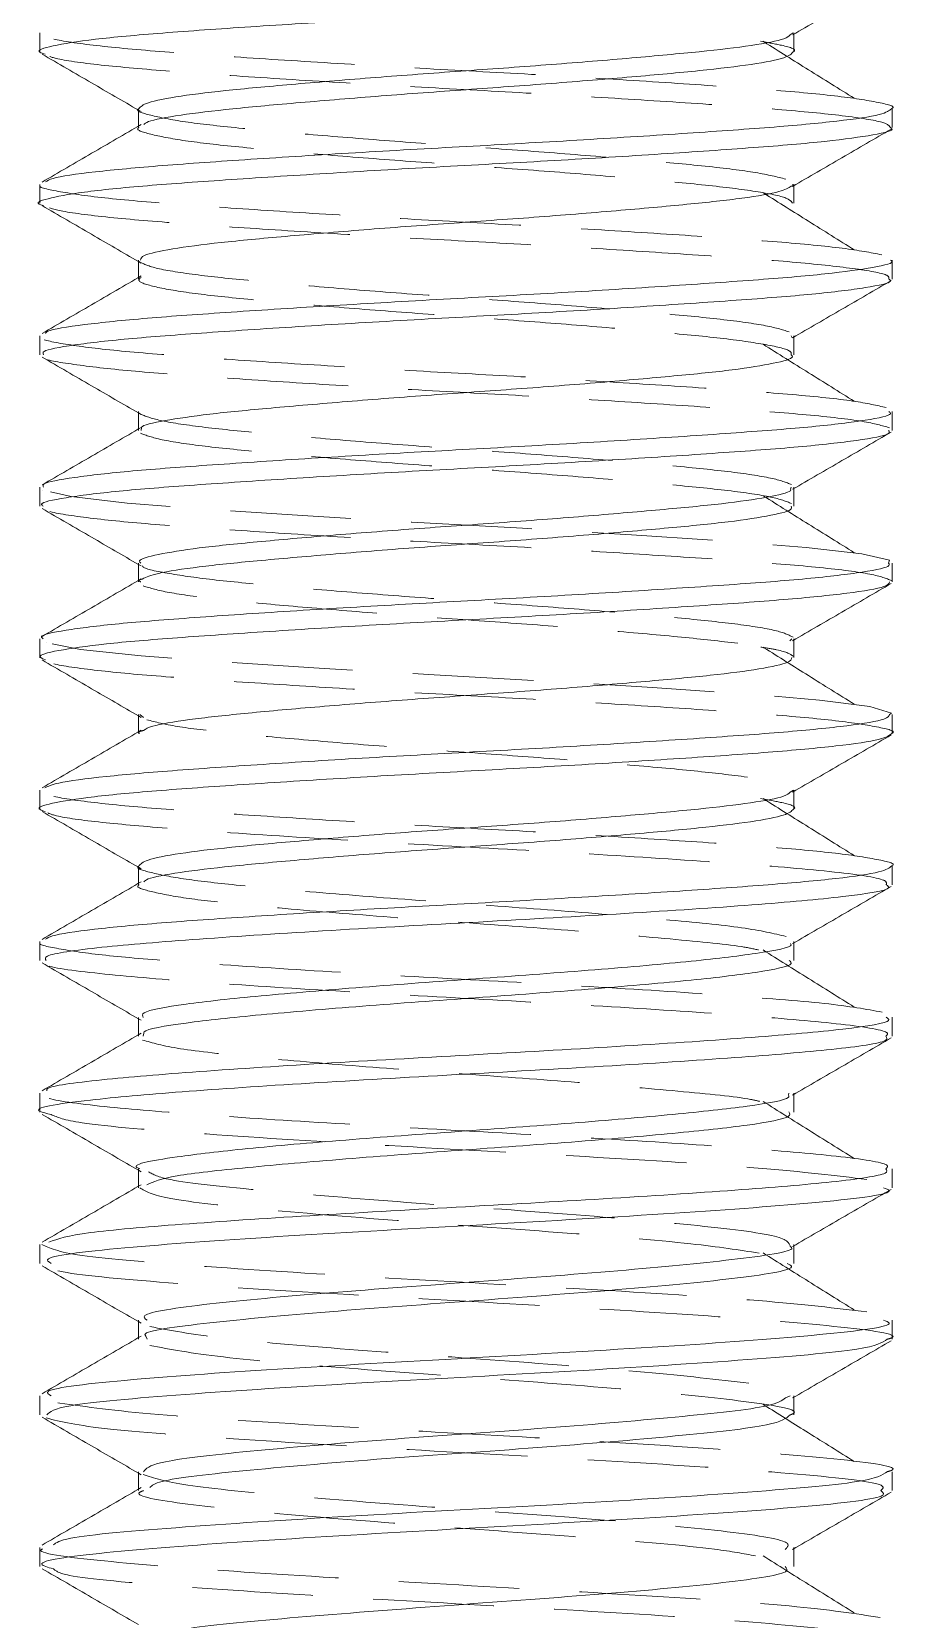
# Model space of a CAD drawing. Header units: millimetres. Extents: x 1522 to 2996, y -37 to 935.
# Drawn here: x 2773.21 to 2782.34, y 420.2 to 436.9 of the extents above; entities that cross this region are included whole.
import ezdxf

# ---------------------------------------------------------------- set-up
doc = ezdxf.new("R2010")
doc.units = ezdxf.units.MM
doc.linetypes.add('HIDDEN', pattern=[1.905, 1.27, -0.635])

msp = doc.modelspace()

# ---------------------------------------------------------------- linework, layer by layer
at = {"color": 7, "linetype": 'Continuous', "lineweight": 15}
for p, q in [((2773.294, 436.889), (2773.294, 436.69)), ((2781.222, 436.69), (2781.222, 436.876)), ((2774.329, 436.092), (2774.329, 435.908)), ((2782.257, 435.894), (2782.257, 436.092)), ((2773.294, 435.296), (2773.294, 435.097)), ((2781.222, 435.097), (2781.222, 435.282)), ((2774.329, 434.499), (2774.329, 434.315)), ((2782.257, 434.3), (2782.257, 434.499)), ((2773.294, 433.703), (2773.294, 433.503)), ((2781.222, 433.503), (2781.222, 433.689)), ((2774.329, 432.906), (2774.329, 432.722)), ((2782.257, 432.707), (2782.257, 432.906)), ((2773.294, 432.109), (2773.294, 431.91)), ((2781.222, 431.91), (2781.222, 432.096)), ((2774.329, 431.312), (2774.329, 431.128)), ((2782.257, 431.113), (2782.257, 431.312)), ((2773.294, 430.516), (2773.294, 430.316)), ((2781.222, 430.317), (2781.222, 430.502)), ((2774.329, 429.719), (2774.329, 429.535)), ((2782.257, 429.52), (2782.257, 429.719)), ((2773.294, 428.922), (2773.294, 428.723)), ((2781.222, 428.723), (2781.222, 428.909)), ((2774.329, 428.126), (2774.329, 427.942)), ((2782.257, 427.927), (2782.257, 428.126)), ((2773.294, 427.329), (2773.294, 427.13)), ((2781.222, 427.13), (2781.222, 427.316)), ((2774.329, 426.532), (2774.329, 426.348)), ((2782.257, 426.333), (2782.257, 426.533)), ((2773.294, 425.736), (2773.294, 425.536)), ((2781.222, 425.536), (2781.222, 425.722)), ((2774.329, 424.939), (2774.329, 424.755)), ((2782.257, 424.74), (2782.257, 424.939)), ((2773.294, 424.142), (2773.294, 423.943)), ((2781.222, 423.943), (2781.222, 424.129)), ((2774.329, 423.346), (2774.329, 423.162)), ((2782.257, 423.146), (2782.257, 423.346)), ((2773.294, 422.549), (2773.294, 422.35)), ((2781.222, 422.35), (2781.222, 422.535)), ((2774.329, 421.752), (2774.329, 421.568)), ((2782.257, 421.553), (2782.257, 421.752)), ((2773.294, 420.956), (2773.294, 420.756)), ((2781.222, 420.756), (2781.222, 420.942))]:
    msp.add_line(p, q, dxfattribs=at)
at = {"color": 7, "linetype": 'HIDDEN', "lineweight": 0}
for p, q in [((2780.91, 436.794), (2780.898, 436.801)), ((2781.183, 436.869), (2781.216, 436.889)), ((2781.222, 436.876), (2781.222, 436.889)), ((2774.329, 436.077), (2774.357, 436.061)), ((2774.329, 435.908), (2774.329, 435.893)), ((2781.222, 435.282), (2781.222, 435.296)), ((2780.908, 435.202), (2780.898, 435.208)), ((2774.329, 434.484), (2774.357, 434.468)), ((2774.329, 434.315), (2774.329, 434.3)), ((2781.206, 433.682), (2781.195, 433.702)), ((2781.222, 433.689), (2781.222, 433.702)), ((2774.329, 432.891), (2774.357, 432.874)), ((2774.358, 432.707), (2774.363, 432.738)), ((2774.329, 432.722), (2774.329, 432.707)), ((2781.188, 432.088), (2781.193, 432.109)), ((2781.222, 432.096), (2781.222, 432.109)), ((2780.904, 432.017), (2780.898, 432.021)), ((2774.329, 431.297), (2774.357, 431.281)), ((2774.329, 431.128), (2774.329, 431.113)), ((2780.908, 430.421), (2780.898, 430.428)), ((2781.181, 430.495), (2781.201, 430.516)), ((2781.222, 430.502), (2781.222, 430.516)), ((2774.329, 429.704), (2774.357, 429.688)), ((2774.384, 429.688), (2774.343, 429.719)), ((2774.329, 429.535), (2774.329, 429.52)), ((2781.184, 428.902), (2781.218, 428.922)), ((2781.222, 428.909), (2781.222, 428.922)), ((2780.91, 428.827), (2780.898, 428.834)), ((2774.329, 428.111), (2774.357, 428.094)), ((2774.329, 427.942), (2774.329, 427.927)), ((2781.222, 427.316), (2781.222, 427.329)), ((2774.329, 426.517), (2774.357, 426.501)), ((2774.329, 426.348), (2774.329, 426.333)), ((2774.38, 426.333), (2774.388, 426.365)), ((2781.167, 425.715), (2781.17, 425.736)), ((2781.222, 425.722), (2781.222, 425.736)), ((2774.329, 424.924), (2774.357, 424.907)), ((2774.329, 424.755), (2774.329, 424.74)), ((2781.222, 424.129), (2781.222, 424.142)), ((2774.329, 423.331), (2774.357, 423.314)), ((2774.329, 423.162), (2774.329, 423.146)), ((2774.42, 423.147), (2774.406, 423.179)), ((2781.133, 422.528), (2781.182, 422.549)), ((2781.222, 422.535), (2781.222, 422.549)), ((2780.938, 422.436), (2780.898, 422.461)), ((2774.329, 421.737), (2774.357, 421.721)), ((2774.329, 421.568), (2774.329, 421.553)), ((2781.222, 420.942), (2781.222, 420.956))]:
    msp.add_line(p, q, dxfattribs=at)
at = {"color": 7, "linetype": 'HIDDEN', "lineweight": 0, "flags": 128}
for points in [[(2782.219, 431.312), (2782.227, 431.341), (2781.936, 431.409), (2781.353, 431.477), (2780.537, 431.541), (2779.514, 431.61), (2778.367, 431.678), (2777.204, 431.742), (2776.056, 431.811), (2775.029, 431.879), (2774.21, 431.943), (2773.622, 432.012), (2773.326, 432.08), (2773.326, 432.08)], [(2782.229, 429.719), (2782.248, 429.734), (2782.021, 429.801), (2781.492, 429.87), (2780.721, 429.935), (2779.735, 430.002), (2778.604, 430.071), (2777.441, 430.136), (2776.283, 430.203), (2775.222, 430.272), (2774.36, 430.336), (2773.719, 430.404), (2773.361, 430.473), (2773.361, 430.473)]]:
    msp.add_lwpolyline(points, dxfattribs=at)
at = {"color": 7, "linetype": 'Continuous', "lineweight": 15}
for points, knots in [([(2773.35, 436.665), (2773.328, 436.672), (2773.238, 436.702), (2773.397, 436.752), (2773.825, 436.822), (2774.549, 436.888), (2775.491, 436.953), (2776.592, 437.023), (2777.775, 437.088), (2778.959, 437.154), (2780.059, 437.224), (2781.003, 437.289), (2781.718, 437.355), (2782.176, 437.424), (2782.225, 437.466), (2782.249, 437.487)], [0, 0, 0, 0, 0.026693, 0.107557, 0.189957, 0.271026, 0.351956, 0.434358, 0.515357, 0.596356, 0.678758, 0.759688, 0.840757, 0.923157, 1, 1, 1, 1]), ([(2781.209, 436.868), (2781.382, 436.969), (2781.728, 437.169), (2782.073, 437.37), (2782.246, 437.47)], [0, 0, 0, 0, 0.499893, 1, 1, 1, 1]), ([(2774.334, 436.092), (2774.352, 436.113), (2774.391, 436.155), (2774.743, 436.225), (2775.293, 436.29), (2776.019, 436.355), (2776.865, 436.425), (2777.775, 436.491), (2778.685, 436.556), (2779.532, 436.626), (2780.258, 436.692), (2780.804, 436.757), (2781.131, 436.819), (2781.169, 436.855), (2781.183, 436.869)], [0, 0, 0, 0, 0.081786, 0.169044, 0.254887, 0.340582, 0.427842, 0.513611, 0.599379, 0.68664, 0.772334, 0.858177, 0.945436, 1, 1, 1, 1]), ([(2781.857, 436.201), (2781.697, 436.301), (2781.38, 436.498), (2781.065, 436.696), (2780.91, 436.794)], [0, 0, 0, 0, 0.506268, 1, 1, 1, 1]), ([(2773.316, 436.666), (2773.489, 436.565), (2773.827, 436.369), (2774.165, 436.173), (2774.329, 436.077)], [0, 0, 0, 0, 0.514251, 1, 1, 1, 1]), ([(2774.385, 435.925), (2774.397, 435.935), (2774.434, 435.967), (2774.748, 436.025), (2775.292, 436.091), (2776.019, 436.156), (2776.865, 436.226), (2777.775, 436.292), (2778.685, 436.357), (2779.532, 436.427), (2780.258, 436.492), (2780.807, 436.558), (2781.16, 436.627), (2781.198, 436.67), (2781.216, 436.69)], [0, 0, 0, 0, 0.040918, 0.12945, 0.216546, 0.303491, 0.392025, 0.479046, 0.566066, 0.6546, 0.741545, 0.828642, 0.917173, 1, 1, 1, 1]), ([(2773.354, 435.321), (2773.371, 435.333), (2773.419, 435.368), (2773.838, 435.428), (2774.546, 435.493), (2775.492, 435.559), (2776.592, 435.629), (2777.775, 435.694), (2778.959, 435.76), (2780.059, 435.83), (2781.003, 435.895), (2781.718, 435.961), (2782.176, 436.029), (2782.225, 436.072), (2782.249, 436.092)], [0, 0, 0, 0, 0.0488542, 0.1366742, 0.223076, 0.3093293, 0.3971513, 0.4834782, 0.5698053, 0.6576272, 0.7438805, 0.8302822, 0.9181023, 1, 1, 1, 1]), ([(2774.357, 435.925), (2774.184, 435.824), (2773.837, 435.622), (2773.49, 435.421), (2773.316, 435.32)], [0, 0, 0, 0, 0.499708, 1, 1, 1, 1]), ([(2773.333, 435.072), (2773.323, 435.075), (2773.231, 435.1), (2773.349, 435.144), (2773.709, 435.215), (2774.384, 435.282), (2775.284, 435.346), (2776.359, 435.415), (2777.532, 435.483), (2778.722, 435.546), (2779.847, 435.616), (2780.826, 435.683), (2781.601, 435.747), (2782.083, 435.817), (2782.291, 435.865), (2782.243, 435.89), (2782.237, 435.894)], [0, 0, 0, 0, 0.010311, 0.090793, 0.173125, 0.254708, 0.335228, 0.417577, 0.499103, 0.579663, 0.662027, 0.743496, 0.8241, 0.906478, 0.987887, 1, 1, 1, 1]), ([(2781.209, 435.275), (2781.382, 435.375), (2781.728, 435.576), (2782.073, 435.777), (2782.246, 435.877)], [0, 0, 0, 0, 0.499893, 1, 1, 1, 1]), ([(2774.351, 434.499), (2774.355, 434.515), (2774.364, 434.553), (2774.657, 434.617), (2775.165, 434.684), (2775.86, 434.748), (2776.686, 434.818), (2777.588, 434.885), (2778.504, 434.949), (2779.368, 435.019), (2780.123, 435.086), (2780.71, 435.15), (2781.097, 435.216), (2781.164, 435.257), (2781.195, 435.276)], [0, 0, 0, 0, 0.064135, 0.151261, 0.237591, 0.322791, 0.409935, 0.496205, 0.581448, 0.668608, 0.754817, 0.840106, 0.92728, 1, 1, 1, 1]), ([(2773.316, 435.073), (2773.489, 434.972), (2773.827, 434.776), (2774.165, 434.579), (2774.329, 434.484)], [0, 0, 0, 0, 0.514251, 1, 1, 1, 1]), ([(2781.857, 434.607), (2781.697, 434.707), (2781.379, 434.906), (2781.064, 435.104), (2780.908, 435.202)], [0, 0, 0, 0, 0.505011, 1, 1, 1, 1]), ([(2773.352, 433.728), (2773.356, 433.735), (2773.375, 433.765), (2773.727, 433.82), (2774.379, 433.888), (2775.285, 433.951), (2776.359, 434.021), (2777.532, 434.088), (2778.722, 434.152), (2779.847, 434.222), (2780.826, 434.289), (2781.601, 434.353), (2782.083, 434.423), (2782.291, 434.471), (2782.243, 434.496), (2782.237, 434.499)], [0, 0, 0, 0, 0.031181, 0.118911, 0.205843, 0.291642, 0.37939, 0.466262, 0.552104, 0.639868, 0.726678, 0.812568, 0.900346, 0.987092, 1, 1, 1, 1]), ([(2774.357, 434.332), (2774.184, 434.231), (2773.837, 434.029), (2773.49, 433.828), (2773.316, 433.727)], [0, 0, 0, 0, 0.499708, 1, 1, 1, 1]), ([(2773.332, 433.503), (2773.326, 433.515), (2773.309, 433.548), (2773.621, 433.607), (2774.223, 433.675), (2775.085, 433.739), (2776.13, 433.808), (2777.29, 433.876), (2778.483, 433.939), (2779.628, 434.009), (2780.642, 434.077), (2781.463, 434.14), (2782.009, 434.21), (2782.267, 434.263), (2782.231, 434.293), (2782.222, 434.3)], [0, 0, 0, 0, 0.044991, 0.129712, 0.214267, 0.297128, 0.381881, 0.466393, 0.549266, 0.63405, 0.718517, 0.801406, 0.886219, 0.970639, 1, 1, 1, 1]), ([(2781.209, 433.682), (2781.382, 433.782), (2781.728, 433.983), (2782.073, 434.183), (2782.246, 434.284)], [0, 0, 0, 0, 0.499893, 1, 1, 1, 1]), ([(2781.857, 433.014), (2781.697, 433.114), (2781.376, 433.314), (2781.057, 433.514), (2780.898, 433.614)], [0, 0, 0, 0, 0.500047, 1, 1, 1, 1]), ([(2773.316, 433.479), (2773.489, 433.378), (2773.827, 433.182), (2774.165, 432.986), (2774.329, 432.891)], [0, 0, 0, 0, 0.514252, 1, 1, 1, 1]), ([(2774.363, 432.738), (2774.363, 432.739), (2774.365, 432.762), (2774.59, 432.81), (2775.041, 432.879), (2775.707, 432.942), (2776.509, 433.011), (2777.402, 433.08), (2778.319, 433.143), (2779.2, 433.212), (2779.98, 433.28), (2780.612, 433.344), (2781.031, 433.413), (2781.23, 433.467), (2781.202, 433.496), (2781.195, 433.503)], [0, 0, 0, 0, 0.004471, 0.092796, 0.180948, 0.267325, 0.355684, 0.443791, 0.53018, 0.618572, 0.706631, 0.793037, 0.88146, 0.96947, 1, 1, 1, 1]), ([(2773.332, 432.109), (2773.326, 432.121), (2773.309, 432.154), (2773.621, 432.213), (2774.223, 432.281), (2775.085, 432.344), (2776.13, 432.414), (2777.29, 432.482), (2778.483, 432.545), (2779.628, 432.615), (2780.642, 432.683), (2781.463, 432.746), (2782.009, 432.815), (2782.267, 432.869), (2782.231, 432.898), (2782.222, 432.906)], [0, 0, 0, 0, 0.044991, 0.129712, 0.214267, 0.297128, 0.381881, 0.466393, 0.549266, 0.63405, 0.718517, 0.801406, 0.886219, 0.970639, 1, 1, 1, 1]), ([(2774.357, 432.738), (2774.184, 432.637), (2773.837, 432.436), (2773.49, 432.234), (2773.316, 432.134)], [0, 0, 0, 0, 0.499708, 1, 1, 1, 1]), ([(2773.328, 431.91), (2773.319, 431.917), (2773.281, 431.946), (2773.535, 431.999), (2774.076, 432.069), (2774.894, 432.132), (2775.905, 432.2), (2777.048, 432.269), (2778.241, 432.333), (2779.402, 432.401), (2780.449, 432.47), (2781.315, 432.534), (2781.922, 432.602), (2782.24, 432.661), (2782.225, 432.695), (2782.219, 432.707)], [0, 0, 0, 0, 0.027968, 0.112356, 0.197188, 0.280088, 0.364525, 0.449328, 0.532211, 0.616693, 0.701467, 0.784335, 0.868862, 0.953604, 1, 1, 1, 1]), ([(2781.209, 432.088), (2781.382, 432.189), (2781.728, 432.389), (2782.073, 432.59), (2782.246, 432.69)], [0, 0, 0, 0, 0.499893, 1, 1, 1, 1]), ([(2774.355, 431.312), (2774.348, 431.319), (2774.319, 431.348), (2774.514, 431.402), (2774.93, 431.471), (2775.559, 431.534), (2776.337, 431.603), (2777.216, 431.672), (2778.133, 431.735), (2779.027, 431.804), (2779.831, 431.873), (2780.499, 431.936), (2780.959, 432.004), (2781.191, 432.057), (2781.189, 432.083), (2781.188, 432.088)], [0, 0, 0, 0, 0.0288124, 0.1155272, 0.2026995, 0.2878787, 0.3746432, 0.4617868, 0.5469472, 0.6337594, 0.7208724, 0.8060179, 0.8928761, 0.9799561, 1, 1, 1, 1]), ([(2774.368, 431.144), (2774.413, 431.163), (2774.509, 431.205), (2774.937, 431.272), (2775.557, 431.335), (2776.337, 431.403), (2777.216, 431.473), (2778.134, 431.536), (2779.027, 431.604), (2779.832, 431.674), (2780.497, 431.737), (2780.964, 431.805), (2781.209, 431.865), (2781.197, 431.898), (2781.193, 431.91)], [0, 0, 0, 0, 0.076291, 0.164548, 0.250786, 0.33863, 0.426857, 0.513077, 0.600969, 0.689165, 0.77537, 0.863308, 0.951471, 1, 1, 1, 1]), ([(2781.857, 431.421), (2781.697, 431.521), (2781.378, 431.719), (2781.061, 431.918), (2780.904, 432.017)], [0, 0, 0, 0, 0.503252, 1, 1, 1, 1]), ([(2773.316, 431.886), (2773.489, 431.785), (2773.827, 431.589), (2774.165, 431.393), (2774.329, 431.297)], [0, 0, 0, 0, 0.514251, 1, 1, 1, 1]), ([(2773.328, 430.516), (2773.319, 430.523), (2773.281, 430.552), (2773.535, 430.605), (2774.076, 430.674), (2774.894, 430.738), (2775.905, 430.806), (2777.048, 430.875), (2778.241, 430.939), (2779.402, 431.007), (2780.449, 431.076), (2781.315, 431.139), (2781.922, 431.208), (2782.24, 431.267), (2782.225, 431.301), (2782.219, 431.312)], [0, 0, 0, 0, 0.027968, 0.112356, 0.197188, 0.280088, 0.364525, 0.449328, 0.532211, 0.616693, 0.701467, 0.784335, 0.868862, 0.953604, 1, 1, 1, 1]), ([(2773.354, 430.292), (2773.327, 430.303), (2773.248, 430.336), (2773.453, 430.391), (2773.941, 430.462), (2774.71, 430.526), (2775.686, 430.592), (2776.809, 430.662), (2777.998, 430.726), (2779.173, 430.793), (2780.249, 430.863), (2781.156, 430.927), (2781.821, 430.994), (2782.208, 431.059), (2782.223, 431.097), (2782.229, 431.113)], [0, 0, 0, 0, 0.041532, 0.122885, 0.205254, 0.285874, 0.367289, 0.449646, 0.530219, 0.611693, 0.694036, 0.774567, 0.856098, 0.938425, 1, 1, 1, 1]), ([(2774.357, 431.145), (2774.184, 431.044), (2773.837, 430.842), (2773.49, 430.641), (2773.316, 430.54)], [0, 0, 0, 0, 0.499708, 1, 1, 1, 1]), ([(2781.209, 430.495), (2781.382, 430.595), (2781.728, 430.796), (2782.073, 430.997), (2782.246, 431.097)], [0, 0, 0, 0, 0.499893, 1, 1, 1, 1]), ([(2781.857, 429.827), (2781.697, 429.927), (2781.379, 430.125), (2781.064, 430.323), (2780.908, 430.421)], [0, 0, 0, 0, 0.505449, 1, 1, 1, 1]), ([(2773.316, 430.292), (2773.489, 430.192), (2773.827, 429.996), (2774.165, 429.799), (2774.329, 429.704)], [0, 0, 0, 0, 0.514252, 1, 1, 1, 1]), ([(2774.382, 429.551), (2774.406, 429.566), (2774.468, 429.602), (2774.834, 429.665), (2775.416, 429.729), (2776.169, 429.796), (2777.032, 429.866), (2777.947, 429.93), (2778.85, 429.997), (2779.678, 430.067), (2780.376, 430.13), (2780.887, 430.198), (2781.185, 430.262), (2781.196, 430.3), (2781.201, 430.317)], [0, 0, 0, 0, 0.057801, 0.146262, 0.232835, 0.320265, 0.408712, 0.495236, 0.58273, 0.671162, 0.757639, 0.845195, 0.93361, 1, 1, 1, 1]), ([(2773.345, 428.947), (2773.38, 428.964), (2773.463, 429.003), (2773.95, 429.067), (2774.707, 429.131), (2775.687, 429.198), (2776.809, 429.268), (2777.998, 429.332), (2779.173, 429.399), (2780.249, 429.469), (2781.156, 429.533), (2781.821, 429.6), (2782.208, 429.665), (2782.223, 429.703), (2782.229, 429.719)], [0, 0, 0, 0, 0.065238, 0.153021, 0.238939, 0.325705, 0.413475, 0.499344, 0.586172, 0.673927, 0.759751, 0.84664, 0.934379, 1, 1, 1, 1]), ([(2773.349, 428.698), (2773.328, 428.705), (2773.237, 428.734), (2773.392, 428.784), (2773.815, 428.854), (2774.536, 428.92), (2775.473, 428.985), (2776.573, 429.055), (2777.755, 429.121), (2778.939, 429.186), (2780.042, 429.256), (2780.989, 429.321), (2781.708, 429.387), (2782.173, 429.456), (2782.226, 429.499), (2782.252, 429.52)], [0, 0, 0, 0, 0.02536, 0.106184, 0.188582, 0.269697, 0.350584, 0.432986, 0.514032, 0.594986, 0.677388, 0.758364, 0.839388, 0.92179, 1, 1, 1, 1]), ([(2774.357, 429.552), (2774.184, 429.451), (2773.837, 429.249), (2773.49, 429.048), (2773.316, 428.947)], [0, 0, 0, 0, 0.499708, 1, 1, 1, 1]), ([(2781.209, 428.902), (2781.382, 429.002), (2781.728, 429.203), (2782.073, 429.403), (2782.246, 429.503)], [0, 0, 0, 0, 0.499893, 1, 1, 1, 1]), ([(2774.336, 428.126), (2774.353, 428.146), (2774.388, 428.188), (2774.736, 428.257), (2775.282, 428.322), (2776.005, 428.387), (2776.85, 428.458), (2777.76, 428.523), (2778.671, 428.588), (2779.518, 428.658), (2780.248, 428.724), (2780.797, 428.789), (2781.129, 428.851), (2781.168, 428.888), (2781.184, 428.902)], [0, 0, 0, 0, 0.080335, 0.167588, 0.253475, 0.33912, 0.426375, 0.512189, 0.597905, 0.685162, 0.770901, 0.856692, 0.943948, 1, 1, 1, 1]), ([(2774.385, 427.958), (2774.396, 427.968), (2774.431, 428), (2774.741, 428.057), (2775.281, 428.123), (2776.006, 428.188), (2776.85, 428.258), (2777.76, 428.324), (2778.671, 428.389), (2779.519, 428.459), (2780.247, 428.525), (2780.8, 428.59), (2781.157, 428.66), (2781.198, 428.702), (2781.218, 428.723)], [0, 0, 0, 0, 0.039411, 0.127945, 0.215093, 0.301995, 0.390531, 0.477605, 0.56458, 0.653118, 0.740115, 0.827165, 0.915703, 1, 1, 1, 1]), ([(2781.857, 428.234), (2781.697, 428.334), (2781.38, 428.532), (2781.065, 428.729), (2780.91, 428.827)], [0, 0, 0, 0, 0.506265, 1, 1, 1, 1]), ([(2773.316, 428.699), (2773.489, 428.598), (2773.827, 428.402), (2774.165, 428.206), (2774.329, 428.111)], [0, 0, 0, 0, 0.514251, 1, 1, 1, 1]), ([(2773.354, 427.354), (2773.37, 427.366), (2773.416, 427.4), (2773.828, 427.46), (2774.532, 427.526), (2775.474, 427.591), (2776.573, 427.661), (2777.755, 427.726), (2778.939, 427.792), (2780.042, 427.862), (2780.989, 427.927), (2781.708, 427.993), (2782.173, 428.062), (2782.226, 428.105), (2782.252, 428.126)], [0, 0, 0, 0, 0.047396, 0.135214, 0.221664, 0.307871, 0.395692, 0.482069, 0.568347, 0.65617, 0.742471, 0.828824, 0.916646, 1, 1, 1, 1]), ([(2774.357, 427.958), (2774.184, 427.857), (2773.837, 427.656), (2773.49, 427.454), (2773.316, 427.353)], [0, 0, 0, 0, 0.499708, 1, 1, 1, 1]), ([(2773.361, 427.13), (2773.351, 427.146), (2773.321, 427.19), (2773.877, 427.27), (2774.916, 427.355), (2776.326, 427.448), (2777.912, 427.535), (2779.48, 427.625), (2780.845, 427.716), (2781.802, 427.802), (2782.271, 427.876), (2782.21, 427.916), (2782.193, 427.927)], [0, 0, 0, 0, 0.060699, 0.173906, 0.284879, 0.397786, 0.509353, 0.621589, 0.734038, 0.845404, 0.958426, 1, 1, 1, 1]), ([(2781.209, 427.308), (2781.382, 427.409), (2781.728, 427.609), (2782.073, 427.81), (2782.246, 427.91)], [0, 0, 0, 0, 0.499893, 1, 1, 1, 1]), ([(2774.38, 426.532), (2774.372, 426.548), (2774.35, 426.593), (2774.777, 426.673), (2775.576, 426.757), (2776.66, 426.85), (2777.881, 426.938), (2779.085, 427.027), (2780.139, 427.118), (2780.864, 427.204), (2781.217, 427.271), (2781.189, 427.304), (2781.186, 427.308)], [0, 0, 0, 0, 0.06279, 0.179128, 0.293159, 0.409187, 0.523832, 0.639168, 0.754723, 0.86916, 0.985308, 1, 1, 1, 1]), ([(2781.857, 426.64), (2781.697, 426.741), (2781.376, 426.941), (2781.057, 427.141), (2780.898, 427.241)], [0, 0, 0, 0, 0.500047, 1, 1, 1, 1]), ([(2773.316, 427.106), (2773.489, 427.005), (2773.827, 426.809), (2774.165, 426.613), (2774.329, 426.517)], [0, 0, 0, 0, 0.514251, 1, 1, 1, 1]), ([(2774.388, 426.365), (2774.387, 426.37), (2774.384, 426.405), (2774.788, 426.474), (2775.573, 426.558), (2776.661, 426.651), (2777.88, 426.738), (2779.086, 426.828), (2780.136, 426.919), (2780.872, 427.005), (2781.232, 427.079), (2781.186, 427.119), (2781.173, 427.13)], [0, 0, 0, 0, 0.020748, 0.138785, 0.254481, 0.372203, 0.488521, 0.605541, 0.722783, 0.838891, 0.956734, 1, 1, 1, 1]), ([(2773.368, 425.761), (2773.366, 425.768), (2773.357, 425.805), (2773.887, 425.876), (2774.913, 425.961), (2776.327, 426.054), (2777.912, 426.141), (2779.48, 426.231), (2780.845, 426.322), (2781.802, 426.408), (2782.271, 426.482), (2782.21, 426.522), (2782.193, 426.533)], [0, 0, 0, 0, 0.0296909, 0.1466352, 0.2612712, 0.3779055, 0.4931554, 0.6090969, 0.7252579, 0.8403002, 0.9570541, 1, 1, 1, 1]), ([(2773.411, 425.51), (2773.364, 425.521), (2773.139, 425.571), (2773.667, 425.653), (2774.724, 425.749), (2776.098, 425.84), (2777.666, 425.93), (2779.251, 426.017), (2780.657, 426.11), (2781.687, 426.194), (2782.234, 426.274), (2782.201, 426.318), (2782.189, 426.333)], [0, 0, 0, 0, 0.037786, 0.182543, 0.290431, 0.399473, 0.508191, 0.616384, 0.725779, 0.833364, 0.943077, 1, 1, 1, 1]), ([(2774.357, 426.365), (2774.184, 426.264), (2773.837, 426.062), (2773.49, 425.861), (2773.316, 425.76)], [0, 0, 0, 0, 0.499708, 1, 1, 1, 1]), ([(2781.209, 425.715), (2781.382, 425.815), (2781.728, 426.016), (2782.073, 426.216), (2782.246, 426.317)], [0, 0, 0, 0, 0.499893, 1, 1, 1, 1]), ([(2774.345, 424.939), (2774.34, 424.941), (2774.216, 424.982), (2774.628, 425.055), (2775.426, 425.151), (2776.486, 425.242), (2777.691, 425.332), (2778.91, 425.419), (2779.993, 425.512), (2780.777, 425.597), (2781.182, 425.669), (2781.169, 425.706), (2781.167, 425.715)], [0, 0, 0, 0, 0.006802, 0.160403, 0.274874, 0.390576, 0.505933, 0.620731, 0.736809, 0.850958, 0.967375, 1, 1, 1, 1]), ([(2781.857, 425.047), (2781.697, 425.147), (2781.376, 425.347), (2781.057, 425.548), (2780.898, 425.648)], [0, 0, 0, 0, 0.500047, 1, 1, 1, 1]), ([(2773.316, 425.512), (2773.489, 425.412), (2773.827, 425.216), (2774.165, 425.019), (2774.329, 424.924)], [0, 0, 0, 0, 0.514252, 1, 1, 1, 1]), ([(2774.418, 424.771), (2774.489, 424.803), (2774.627, 424.864), (2775.444, 424.952), (2776.481, 425.043), (2777.693, 425.133), (2778.91, 425.22), (2779.991, 425.313), (2780.784, 425.398), (2781.204, 425.477), (2781.179, 425.522), (2781.17, 425.537)], [0, 0, 0, 0, 0.121862, 0.237719, 0.354822, 0.471575, 0.587763, 0.705246, 0.820777, 0.938604, 1, 1, 1, 1]), ([(2773.386, 424.168), (2773.482, 424.202), (2773.665, 424.265), (2774.743, 424.355), (2776.092, 424.446), (2777.668, 424.535), (2779.251, 424.623), (2780.657, 424.715), (2781.687, 424.8), (2782.234, 424.88), (2782.201, 424.924), (2782.189, 424.939)], [0, 0, 0, 0, 0.127818, 0.242928, 0.35927, 0.475266, 0.590703, 0.707421, 0.822208, 0.939266, 1, 1, 1, 1]), ([(2774.357, 424.772), (2774.184, 424.671), (2773.837, 424.469), (2773.49, 424.267), (2773.316, 424.167)], [0, 0, 0, 0, 0.499709, 1, 1, 1, 1]), ([(2773.413, 423.943), (2773.385, 423.96), (2773.292, 424.015), (2774.172, 424.116), (2775.832, 424.232), (2777.96, 424.351), (2780.052, 424.473), (2781.586, 424.587), (2782.327, 424.681), (2782.191, 424.73), (2782.164, 424.74)], [0, 0, 0, 0, 0.063787, 0.214408, 0.363165, 0.512507, 0.662683, 0.81111, 0.961758, 1, 1, 1, 1]), ([(2781.209, 424.122), (2781.382, 424.222), (2781.728, 424.423), (2782.073, 424.623), (2782.246, 424.723)], [0, 0, 0, 0, 0.499892, 1, 1, 1, 1]), ([(2774.42, 423.345), (2774.399, 423.362), (2774.327, 423.418), (2775.004, 423.518), (2776.281, 423.634), (2777.916, 423.753), (2779.53, 423.875), (2780.692, 423.99), (2781.261, 424.076), (2781.189, 424.118), (2781.184, 424.121)], [0, 0, 0, 0, 0.06567, 0.220566, 0.373536, 0.527111, 0.681548, 0.834177, 0.989102, 1, 1, 1, 1]), ([(2781.857, 423.454), (2781.697, 423.554), (2781.376, 423.754), (2781.057, 423.954), (2780.898, 424.054)], [0, 0, 0, 0, 0.500046, 1, 1, 1, 1]), ([(2773.316, 423.919), (2773.489, 423.818), (2773.827, 423.622), (2774.165, 423.426), (2774.329, 423.331)], [0, 0, 0, 0, 0.514251, 1, 1, 1, 1]), ([(2774.406, 423.179), (2774.401, 423.185), (2774.364, 423.23), (2775.02, 423.319), (2776.276, 423.435), (2777.918, 423.554), (2779.526, 423.676), (2780.706, 423.79), (2781.276, 423.884), (2781.172, 423.934), (2781.151, 423.944)], [0, 0, 0, 0, 0.023601, 0.180705, 0.335854, 0.491618, 0.648255, 0.803059, 0.960192, 1, 1, 1, 1]), ([(2773.413, 422.549), (2773.385, 422.565), (2773.292, 422.621), (2774.172, 422.722), (2775.832, 422.838), (2777.96, 422.956), (2780.052, 423.078), (2781.586, 423.193), (2782.327, 423.287), (2782.191, 423.336), (2782.164, 423.346)], [0, 0, 0, 0, 0.063787, 0.214408, 0.363165, 0.512507, 0.662683, 0.81111, 0.961758, 1, 1, 1, 1]), ([(2774.357, 423.178), (2774.184, 423.077), (2773.837, 422.876), (2773.49, 422.674), (2773.316, 422.573)], [0, 0, 0, 0, 0.499708, 1, 1, 1, 1]), ([(2773.365, 422.35), (2773.4, 422.383), (2773.479, 422.454), (2774.735, 422.565), (2776.624, 422.687), (2778.801, 422.802), (2780.72, 422.925), (2782.039, 423.037), (2782.152, 423.111), (2782.205, 423.146)], [0, 0, 0, 0, 0.122235, 0.271202, 0.421466, 0.569729, 0.720151, 0.868903, 1, 1, 1, 1]), ([(2781.209, 422.528), (2781.382, 422.629), (2781.728, 422.829), (2782.073, 423.03), (2782.246, 423.13)], [0, 0, 0, 0, 0.499893, 1, 1, 1, 1]), ([(2774.383, 421.752), (2774.41, 421.785), (2774.47, 421.857), (2775.437, 421.967), (2776.89, 422.09), (2778.565, 422.204), (2780.035, 422.328), (2781.009, 422.433), (2781.097, 422.5), (2781.133, 422.528)], [0, 0, 0, 0, 0.12588, 0.278767, 0.432992, 0.585154, 0.739542, 0.892209, 1, 1, 1, 1]), ([(2781.857, 421.86), (2781.697, 421.96), (2781.389, 422.152), (2781.084, 422.344), (2780.938, 422.436)], [0, 0, 0, 0, 0.521558, 1, 1, 1, 1]), ([(2773.316, 422.326), (2773.489, 422.225), (2773.827, 422.029), (2774.165, 421.833), (2774.329, 421.737)], [0, 0, 0, 0, 0.514251, 1, 1, 1, 1]), ([(2774.448, 421.585), (2774.471, 421.607), (2774.537, 421.668), (2775.446, 421.768), (2776.888, 421.891), (2778.565, 422.005), (2780.04, 422.129), (2781.055, 422.24), (2781.142, 422.315), (2781.183, 422.35)], [0, 0, 0, 0, 0.085327, 0.240507, 0.397046, 0.551491, 0.708195, 0.863152, 1, 1, 1, 1]), ([(2773.434, 420.982), (2773.465, 421.006), (2773.549, 421.069), (2774.744, 421.17), (2776.622, 421.293), (2778.802, 421.408), (2780.72, 421.531), (2782.039, 421.643), (2782.152, 421.717), (2782.205, 421.752)], [0, 0, 0, 0, 0.092295, 0.246343, 0.401732, 0.555053, 0.710605, 0.864432, 1, 1, 1, 1]), ([(2773.435, 420.73), (2773.377, 420.746), (2773.179, 420.802), (2773.883, 420.902), (2775.39, 421.017), (2777.462, 421.139), (2779.601, 421.257), (2781.301, 421.374), (2782.233, 421.476), (2782.16, 421.534), (2782.136, 421.553)], [0, 0, 0, 0, 0.060274, 0.206038, 0.34971, 0.495322, 0.639676, 0.783888, 0.929607, 1, 1, 1, 1]), ([(2774.357, 421.585), (2774.184, 421.484), (2773.837, 421.282), (2773.49, 421.081), (2773.316, 420.98)], [0, 0, 0, 0, 0.499708, 1, 1, 1, 1]), ([(2781.209, 420.935), (2781.382, 421.035), (2781.728, 421.236), (2782.073, 421.436), (2782.246, 421.537)], [0, 0, 0, 0, 0.499893, 1, 1, 1, 1]), ([(2773.316, 420.732), (2773.489, 420.632), (2773.827, 420.436), (2774.165, 420.239), (2774.329, 420.144)], [0, 0, 0, 0, 0.51425, 1, 1, 1, 1]), ([(2774.373, 419.989), (2774.493, 420.028), (2774.738, 420.107), (2775.959, 420.22), (2777.53, 420.342), (2779.181, 420.46), (2780.486, 420.577), (2781.204, 420.68), (2781.147, 420.738), (2781.129, 420.756)], [0, 0, 0, 0, 0.147719, 0.301954, 0.45828, 0.61325, 0.768067, 0.924509, 1, 1, 1, 1]), ([(2781.857, 420.267), (2781.697, 420.367), (2781.376, 420.567), (2781.057, 420.767), (2780.898, 420.868)], [0, 0, 0, 0, 0.500047, 1, 1, 1, 1])]:
    msp.add_open_spline(points, degree=3, knots=knots, dxfattribs=at)
at = {"color": 7, "linetype": 'HIDDEN', "lineweight": 0}
for points, knots in [([(2782.249, 436.092), (2782.252, 436.094), (2782.302, 436.117), (2782.114, 436.161), (2781.666, 436.232), (2780.914, 436.296), (2779.955, 436.362), (2778.841, 436.433), (2777.654, 436.497), (2776.475, 436.563), (2775.387, 436.633), (2774.463, 436.698), (2773.775, 436.764), (2773.357, 436.831), (2773.327, 436.871), (2773.313, 436.889)], [0, 0, 0, 0, 0.0041485, 0.0878586, 0.1728672, 0.2562313, 0.3400103, 0.425013, 0.5083167, 0.5921629, 0.6771576, 0.7604047, 0.8443161, 0.9293013, 1, 1, 1, 1]), ([(2781.216, 436.69), (2781.218, 436.691), (2781.257, 436.714), (2781.157, 436.75), (2780.951, 436.787), (2780.873, 436.801)], [0, 0, 0, 0, 0.028096, 0.633075, 1, 1, 1, 1]), ([(2782.237, 435.894), (2782.224, 435.912), (2782.194, 435.952), (2781.775, 436.018), (2781.088, 436.085), (2780.163, 436.149), (2779.076, 436.219), (2777.897, 436.286), (2776.71, 436.35), (2775.597, 436.42), (2774.633, 436.486), (2773.897, 436.551), (2773.442, 436.614), (2773.376, 436.65), (2773.35, 436.665)], [0, 0, 0, 0, 0.073012, 0.160779, 0.247436, 0.333407, 0.421184, 0.507774, 0.593803, 0.681588, 0.768109, 0.854201, 0.941991, 1, 1, 1, 1]), ([(2781.137, 435.351), (2781.046, 435.374), (2780.866, 435.42), (2780.319, 435.487), (2779.613, 435.552), (2778.775, 435.622), (2777.869, 435.688), (2776.956, 435.753), (2776.099, 435.823), (2775.361, 435.889), (2774.783, 435.953), (2774.439, 436.024), (2774.294, 436.068), (2774.332, 436.091), (2774.334, 436.092)], [0, 0, 0, 0, 0.091495, 0.181829, 0.271444, 0.36295, 0.453213, 0.54289, 0.634404, 0.724595, 0.814336, 0.905857, 0.995973, 1, 1, 1, 1]), ([(2781.207, 435.097), (2781.196, 435.115), (2781.174, 435.155), (2780.852, 435.222), (2780.323, 435.288), (2779.612, 435.352), (2778.775, 435.423), (2777.869, 435.489), (2776.956, 435.553), (2776.099, 435.623), (2775.361, 435.69), (2774.783, 435.754), (2774.439, 435.824), (2774.294, 435.869), (2774.333, 435.892), (2774.334, 435.893)], [0, 0, 0, 0, 0.070769, 0.155758, 0.239669, 0.322913, 0.407912, 0.491757, 0.575058, 0.660065, 0.743843, 0.827203, 0.912216, 0.995925, 1, 1, 1, 1]), ([(2782.147, 434.555), (2782.029, 434.578), (2781.794, 434.624), (2781.083, 434.691), (2780.165, 434.755), (2779.075, 434.825), (2777.897, 434.891), (2776.71, 434.956), (2775.596, 435.026), (2774.637, 435.092), (2773.884, 435.157), (2773.437, 435.227), (2773.248, 435.272), (2773.299, 435.295), (2773.301, 435.296)], [0, 0, 0, 0, 0.0914506, 0.1817458, 0.2713261, 0.3627871, 0.4530121, 0.5426532, 0.6341227, 0.7242753, 0.8139816, 0.9054573, 0.9955359, 1, 1, 1, 1]), ([(2781.195, 435.276), (2781.206, 435.279), (2781.228, 435.286), (2781.214, 435.293), (2781.207, 435.296)], [0, 0, 0, 0, 0.519852, 1, 1, 1, 1]), ([(2782.222, 434.3), (2782.223, 434.314), (2782.227, 434.349), (2781.881, 434.411), (2781.25, 434.479), (2780.366, 434.542), (2779.307, 434.612), (2778.14, 434.679), (2776.948, 434.743), (2775.813, 434.813), (2774.813, 434.88), (2774.026, 434.944), (2773.492, 435.011), (2773.383, 435.053), (2773.333, 435.072)], [0, 0, 0, 0, 0.0552903, 0.1428933, 0.2300117, 0.3156425, 0.4032715, 0.4903376, 0.5759961, 0.6636494, 0.7506612, 0.8363514, 0.9240269, 1, 1, 1, 1]), ([(2781.173, 433.744), (2781.099, 433.767), (2780.95, 433.813), (2780.443, 433.881), (2779.769, 433.944), (2778.953, 434.014), (2778.056, 434.082), (2777.139, 434.145), (2776.266, 434.215), (2775.498, 434.283), (2774.891, 434.346), (2774.467, 434.416), (2774.38, 434.461), (2774.336, 434.483)], [0, 0, 0, 0, 0.091668, 0.182826, 0.272421, 0.364116, 0.45522, 0.544844, 0.636564, 0.727611, 0.817269, 0.909012, 1, 1, 1, 1]), ([(2781.195, 433.503), (2781.196, 433.517), (2781.199, 433.553), (2780.933, 433.614), (2780.447, 433.682), (2779.768, 433.745), (2778.953, 433.815), (2778.056, 433.883), (2777.139, 433.946), (2776.266, 434.016), (2775.499, 434.084), (2774.887, 434.147), (2774.483, 434.217), (2774.296, 434.278), (2774.354, 434.316), (2774.379, 434.332)], [0, 0, 0, 0, 0.051532, 0.133075, 0.214166, 0.293866, 0.375434, 0.456476, 0.536202, 0.617792, 0.698784, 0.778539, 0.86015, 0.941089, 1, 1, 1, 1]), ([(2782.193, 432.947), (2782.096, 432.97), (2781.903, 433.016), (2781.244, 433.085), (2780.368, 433.148), (2779.306, 433.217), (2778.14, 433.285), (2776.948, 433.349), (2775.813, 433.418), (2774.816, 433.486), (2774.017, 433.55), (2773.503, 433.619), (2773.271, 433.67), (2773.314, 433.697), (2773.323, 433.703)], [0, 0, 0, 0, 0.08964, 0.178784, 0.266406, 0.356073, 0.445164, 0.532814, 0.622505, 0.711541, 0.799223, 0.888938, 0.977915, 1, 1, 1, 1]), ([(2782.227, 432.735), (2782.151, 432.757), (2782, 432.803), (2781.396, 432.872), (2780.564, 432.935), (2779.534, 433.004), (2778.382, 433.073), (2777.189, 433.136), (2776.035, 433.205), (2775.005, 433.274), (2774.158, 433.337), (2773.593, 433.406), (2773.318, 433.454), (2773.326, 433.477), (2773.327, 433.479)], [0, 0, 0, 0, 0.09073, 0.18161, 0.270496, 0.361269, 0.452111, 0.540993, 0.631808, 0.72261, 0.811493, 0.902347, 0.993107, 1, 1, 1, 1]), ([(2781.199, 432.137), (2781.141, 432.16), (2781.024, 432.205), (2780.56, 432.275), (2779.92, 432.338), (2779.128, 432.406), (2778.242, 432.475), (2777.324, 432.538), (2776.437, 432.607), (2775.643, 432.676), (2775, 432.739), (2774.534, 432.808), (2774.416, 432.853), (2774.357, 432.875)], [0, 0, 0, 0, 0.091505, 0.183162, 0.272799, 0.364348, 0.455966, 0.5456, 0.637191, 0.728768, 0.818402, 0.910034, 1, 1, 1, 1]), ([(2781.199, 431.938), (2781.141, 431.961), (2781.024, 432.006), (2780.56, 432.075), (2779.92, 432.138), (2779.128, 432.207), (2778.242, 432.276), (2777.324, 432.339), (2776.437, 432.408), (2775.643, 432.477), (2775, 432.54), (2774.532, 432.609), (2774.413, 432.655), (2774.353, 432.677)], [0, 0, 0, 0, 0.091362, 0.182875, 0.272371, 0.363777, 0.455252, 0.544745, 0.636193, 0.727627, 0.817121, 0.908609, 1, 1, 1, 1]), ([(2782.248, 431.128), (2782.194, 431.15), (2782.084, 431.195), (2781.537, 431.265), (2780.752, 431.329), (2779.756, 431.396), (2778.623, 431.466), (2777.431, 431.529), (2776.262, 431.597), (2775.201, 431.667), (2774.312, 431.73), (2773.685, 431.798), (2773.357, 431.852), (2773.349, 431.879), (2773.347, 431.885)], [0, 0, 0, 0, 0.088713, 0.178212, 0.265695, 0.354467, 0.443945, 0.531393, 0.620221, 0.709676, 0.797093, 0.885975, 0.975405, 1, 1, 1, 1]), ([(2781.215, 430.531), (2781.173, 430.553), (2781.089, 430.598), (2780.668, 430.668), (2780.064, 430.731), (2779.298, 430.799), (2778.427, 430.868), (2777.51, 430.932), (2776.612, 431), (2775.796, 431.069), (2775.111, 431.133), (2774.632, 431.201), (2774.384, 431.252), (2774.375, 431.277), (2774.373, 431.281)], [0, 0, 0, 0, 0.089538, 0.179873, 0.268165, 0.357762, 0.448076, 0.536331, 0.625986, 0.716276, 0.8045, 0.89421, 0.984475, 1, 1, 1, 1]), ([(2774.355, 431.113), (2774.341, 431.12), (2774.322, 431.13), (2774.358, 431.141), (2774.368, 431.144)], [0, 0, 0, 0, 0.7148, 1, 1, 1, 1]), ([(2780.634, 430.468), (2780.448, 430.489), (2780.073, 430.532), (2779.296, 430.6), (2778.428, 430.669), (2777.51, 430.733), (2776.612, 430.801), (2775.794, 430.87), (2775.118, 430.934), (2774.607, 431.002), (2774.456, 431.048), (2774.38, 431.071)], [0, 0, 0, 0, 0.109733, 0.221089, 0.333336, 0.443024, 0.554451, 0.666669, 0.776318, 0.887815, 1, 1, 1, 1]), ([(2781.215, 430.332), (2781.184, 430.354), (2781.14, 430.385), (2780.935, 430.418), (2780.875, 430.427)], [0, 0, 0, 0, 0.709109, 1, 1, 1, 1]), ([(2782.252, 429.52), (2782.253, 429.521), (2782.304, 429.543), (2782.119, 429.588), (2781.677, 429.658), (2780.928, 429.723), (2779.972, 429.789), (2778.86, 429.859), (2777.674, 429.923), (2776.494, 429.99), (2775.405, 430.06), (2774.475, 430.124), (2773.79, 430.19), (2773.4, 430.249), (2773.365, 430.281), (2773.354, 430.292)], [0, 0, 0, 0, 0.002875, 0.08928, 0.177076, 0.263215, 0.349693, 0.437485, 0.523558, 0.610106, 0.697892, 0.783904, 0.870521, 0.958297, 1, 1, 1, 1]), ([(2780.734, 429.06), (2780.559, 429.082), (2780.211, 429.125), (2779.462, 429.191), (2778.61, 429.261), (2777.697, 429.326), (2776.79, 429.392), (2775.951, 429.462), (2775.242, 429.527), (2774.692, 429.593), (2774.509, 429.639), (2774.417, 429.663)], [0, 0, 0, 0, 0.110258, 0.220951, 0.333335, 0.443509, 0.554293, 0.666668, 0.776764, 0.887636, 1, 1, 1, 1]), ([(2774.342, 429.52), (2774.337, 429.523), (2774.318, 429.533), (2774.355, 429.543), (2774.382, 429.551)], [0, 0, 0, 0, 0.276595, 1, 1, 1, 1]), ([(2782.252, 428.126), (2782.253, 428.126), (2782.304, 428.149), (2782.119, 428.193), (2781.677, 428.264), (2780.928, 428.329), (2779.972, 428.394), (2778.86, 428.465), (2777.674, 428.529), (2776.494, 428.595), (2775.404, 428.665), (2774.477, 428.73), (2773.785, 428.796), (2773.36, 428.863), (2773.327, 428.904), (2773.312, 428.922)], [0, 0, 0, 0, 0.0027834, 0.0864471, 0.1714579, 0.2548635, 0.3385972, 0.4236036, 0.5069462, 0.5907481, 0.6757481, 0.7590315, 0.8429, 0.9278914, 1, 1, 1, 1]), ([(2781.218, 428.723), (2781.219, 428.724), (2781.258, 428.747), (2781.159, 428.783), (2780.953, 428.82), (2780.873, 428.834)], [0, 0, 0, 0, 0.018225, 0.622702, 1, 1, 1, 1]), ([(2782.193, 427.927), (2782.198, 427.945), (2782.209, 427.991), (2781.61, 428.074), (2780.537, 428.158), (2779.108, 428.252), (2777.516, 428.338), (2775.958, 428.429), (2774.729, 428.512), (2773.908, 428.583), (2773.446, 428.646), (2773.377, 428.683), (2773.349, 428.698)], [0, 0, 0, 0, 0.0715426, 0.1883995, 0.3028339, 0.419509, 0.5344018, 0.6505098, 0.7662889, 0.8524859, 0.9404221, 1, 1, 1, 1]), ([(2781.14, 427.383), (2781.011, 427.414), (2780.755, 427.476), (2779.891, 427.561), (2778.803, 427.654), (2777.575, 427.74), (2776.377, 427.831), (2775.437, 427.914), (2774.791, 427.985), (2774.442, 428.056), (2774.295, 428.101), (2774.333, 428.124), (2774.336, 428.126)], [0, 0, 0, 0, 0.121629, 0.240725, 0.362164, 0.48174, 0.602586, 0.723088, 0.812797, 0.904325, 0.994501, 1, 1, 1, 1]), ([(2780.852, 427.241), (2780.797, 427.253), (2780.605, 427.295), (2779.88, 427.361), (2778.805, 427.455), (2777.574, 427.541), (2776.377, 427.632), (2775.436, 427.715), (2774.791, 427.786), (2774.442, 427.857), (2774.295, 427.902), (2774.334, 427.925), (2774.336, 427.927)], [0, 0, 0, 0, 0.050655, 0.179322, 0.31052, 0.439704, 0.570262, 0.700447, 0.797366, 0.896248, 0.993671, 1, 1, 1, 1]), ([(2782.151, 426.587), (2781.983, 426.618), (2781.649, 426.679), (2780.526, 426.764), (2779.111, 426.858), (2777.515, 426.944), (2775.957, 427.035), (2774.734, 427.117), (2773.895, 427.189), (2773.441, 427.259), (2773.25, 427.304), (2773.3, 427.328), (2773.303, 427.329)], [0, 0, 0, 0, 0.12157, 0.24062, 0.362002, 0.481529, 0.60232, 0.722769, 0.812443, 0.903926, 0.994065, 1, 1, 1, 1]), ([(2782.189, 426.333), (2782.203, 426.347), (2782.248, 426.389), (2781.733, 426.467), (2780.731, 426.552), (2779.34, 426.644), (2777.761, 426.732), (2776.185, 426.821), (2774.795, 426.913), (2773.816, 426.998), (2773.327, 427.067), (2773.35, 427.101), (2773.354, 427.105)], [0, 0, 0, 0, 0.053796, 0.17063, 0.285367, 0.401765, 0.51727, 0.632851, 0.7492, 0.863979, 0.980794, 1, 1, 1, 1]), ([(2780.862, 425.648), (2780.833, 425.655), (2780.681, 425.692), (2780.023, 425.755), (2778.985, 425.847), (2777.763, 425.936), (2776.55, 426.024), (2775.495, 426.116), (2774.687, 426.202), (2774.477, 426.263), (2774.372, 426.294)], [0, 0, 0, 0, 0.032151, 0.169215, 0.30827, 0.446255, 0.584331, 0.723329, 0.860443, 1, 1, 1, 1]), ([(2782.189, 424.939), (2782.203, 424.952), (2782.248, 424.995), (2781.733, 425.072), (2780.731, 425.158), (2779.34, 425.25), (2777.761, 425.338), (2776.185, 425.427), (2774.798, 425.519), (2773.804, 425.604), (2773.298, 425.681), (2773.346, 425.723), (2773.361, 425.736)], [0, 0, 0, 0, 0.052099, 0.165249, 0.276368, 0.3890946, 0.500957, 0.6128929, 0.7255724, 0.836732, 0.9498629, 1, 1, 1, 1]), ([(2781.991, 424.827), (2781.662, 424.867), (2781.003, 424.946), (2779.075, 425.068), (2776.921, 425.182), (2774.969, 425.306), (2773.637, 425.412), (2773.478, 425.481), (2773.411, 425.51)], [0, 0, 0, 0, 0.174232, 0.349232, 0.522315, 0.697988, 0.871308, 1, 1, 1, 1]), ([(2781.184, 424.121), (2781.174, 424.157), (2781.155, 424.233), (2780.214, 424.348), (2778.787, 424.47), (2777.114, 424.585), (2775.619, 424.709), (2774.605, 424.812), (2774.484, 424.88), (2774.434, 424.907)], [0, 0, 0, 0, 0.139652, 0.290766, 0.442548, 0.59266, 0.745028, 0.895346, 1, 1, 1, 1]), ([(2780.857, 424.052), (2780.647, 424.085), (2780.179, 424.157), (2778.771, 424.271), (2777.12, 424.386), (2775.611, 424.51), (2774.531, 424.624), (2774.406, 424.702), (2774.344, 424.74)], [0, 0, 0, 0, 0.141509, 0.315381, 0.48734, 0.661884, 0.834079, 1, 1, 1, 1]), ([(2781.991, 423.433), (2781.662, 423.473), (2781.003, 423.552), (2779.075, 423.673), (2776.923, 423.788), (2774.962, 423.912), (2773.557, 424.026), (2773.394, 424.104), (2773.314, 424.142)], [0, 0, 0, 0, 0.167855, 0.33645, 0.503198, 0.672441, 0.839418, 1, 1, 1, 1]), ([(2782.205, 423.146), (2782.222, 423.151), (2782.377, 423.195), (2781.732, 423.283), (2780.313, 423.397), (2778.258, 423.52), (2776.106, 423.637), (2774.371, 423.755), (2773.403, 423.851), (2773.422, 423.904), (2773.427, 423.918)], [0, 0, 0, 0, 0.018557, 0.17384, 0.327131, 0.482685, 0.636408, 0.790586, 0.945795, 1, 1, 1, 1]), ([(2780.75, 422.684), (2780.417, 422.722), (2779.745, 422.8), (2778.138, 422.923), (2776.51, 423.039), (2775.092, 423.158), (2774.664, 423.239), (2774.45, 423.279)], [0, 0, 0, 0, 0.1985681, 0.4000823, 0.599213, 0.7989346, 1, 1, 1, 1]), ([(2781.183, 422.35), (2781.195, 422.354), (2781.314, 422.399), (2780.818, 422.486), (2779.728, 422.6), (2778.142, 422.724), (2776.509, 422.84), (2775.092, 422.959), (2774.664, 423.04), (2774.45, 423.08)], [0, 0, 0, 0, 0.01933, 0.183565, 0.345683, 0.510206, 0.672783, 0.835843, 1, 1, 1, 1]), ([(2782.205, 421.752), (2782.222, 421.757), (2782.377, 421.801), (2781.732, 421.888), (2780.314, 422.003), (2778.252, 422.126), (2776.128, 422.243), (2774.286, 422.361), (2773.73, 422.442), (2773.451, 422.482)], [0, 0, 0, 0, 0.01962, 0.183803, 0.345879, 0.510349, 0.672882, 0.835895, 1, 1, 1, 1]), ([(2782.136, 421.553), (2782.158, 421.573), (2782.224, 421.632), (2781.274, 421.735), (2779.563, 421.852), (2777.413, 421.969), (2775.376, 422.092), (2773.793, 422.206), (2773.484, 422.286), (2773.331, 422.325)], [0, 0, 0, 0, 0.078123, 0.233428, 0.387253, 0.541079, 0.696383, 0.849556, 1, 1, 1, 1]), ([(2781.13, 420.934), (2781.158, 420.961), (2781.228, 421.027), (2780.473, 421.137), (2779.149, 421.254), (2777.497, 421.372), (2775.931, 421.495), (2774.727, 421.607), (2774.493, 421.685), (2774.379, 421.723)], [0, 0, 0, 0, 0.104002, 0.256061, 0.406665, 0.557269, 0.709328, 0.85929, 1, 1, 1, 1]), ([(2780.818, 420.867), (2780.694, 420.89), (2780.361, 420.954), (2779.123, 421.055), (2777.509, 421.173), (2775.907, 421.296), (2774.779, 421.41), (2774.252, 421.5), (2774.366, 421.547), (2774.384, 421.554)], [0, 0, 0, 0, 0.101776, 0.274729, 0.447682, 0.622305, 0.79452, 0.969205, 1, 1, 1, 1]), ([(2782.131, 420.218), (2781.869, 420.259), (2781.349, 420.34), (2779.541, 420.458), (2777.426, 420.575), (2775.347, 420.698), (2773.879, 420.812), (2773.194, 420.903), (2773.343, 420.949), (2773.365, 420.956)], [0, 0, 0, 0, 0.162749, 0.323948, 0.485148, 0.647897, 0.808412, 0.971218, 1, 1, 1, 1]), ([(2781.866, 420.067), (2781.493, 420.105), (2780.743, 420.183), (2778.745, 420.307), (2776.584, 420.421), (2774.711, 420.544), (2773.537, 420.645), (2773.462, 420.707), (2773.435, 420.73)], [0, 0, 0, 0, 0.178452, 0.3590299, 0.5369801, 0.7172429, 0.8961217, 1, 1, 1, 1])]:
    msp.add_open_spline(points, degree=3, knots=knots, dxfattribs=at)

doc.saveas('drawing.dxf')
